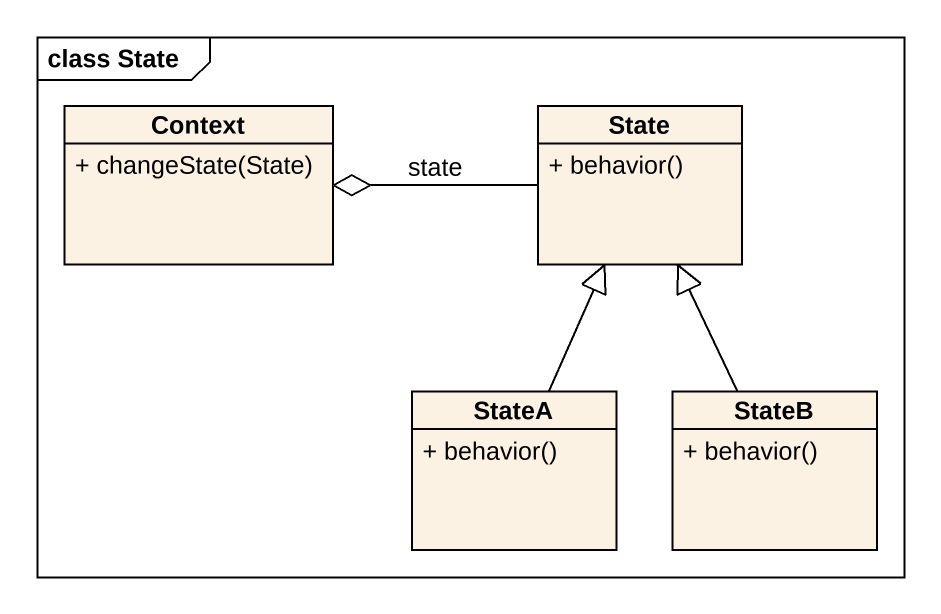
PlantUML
@startuml
mainframe class State
hide circle
hide empty members
skinparam classAttributeIconSize 0
class Context {
  + changeState(State)
}
class "State" as State_ {
  + behavior()
}
class StateA {
  + behavior()
}
class StateB {
  + behavior()
}
State_ -left-o Context : state
StateA -up-|> State_
StateB -up-|> State_
@enduml
